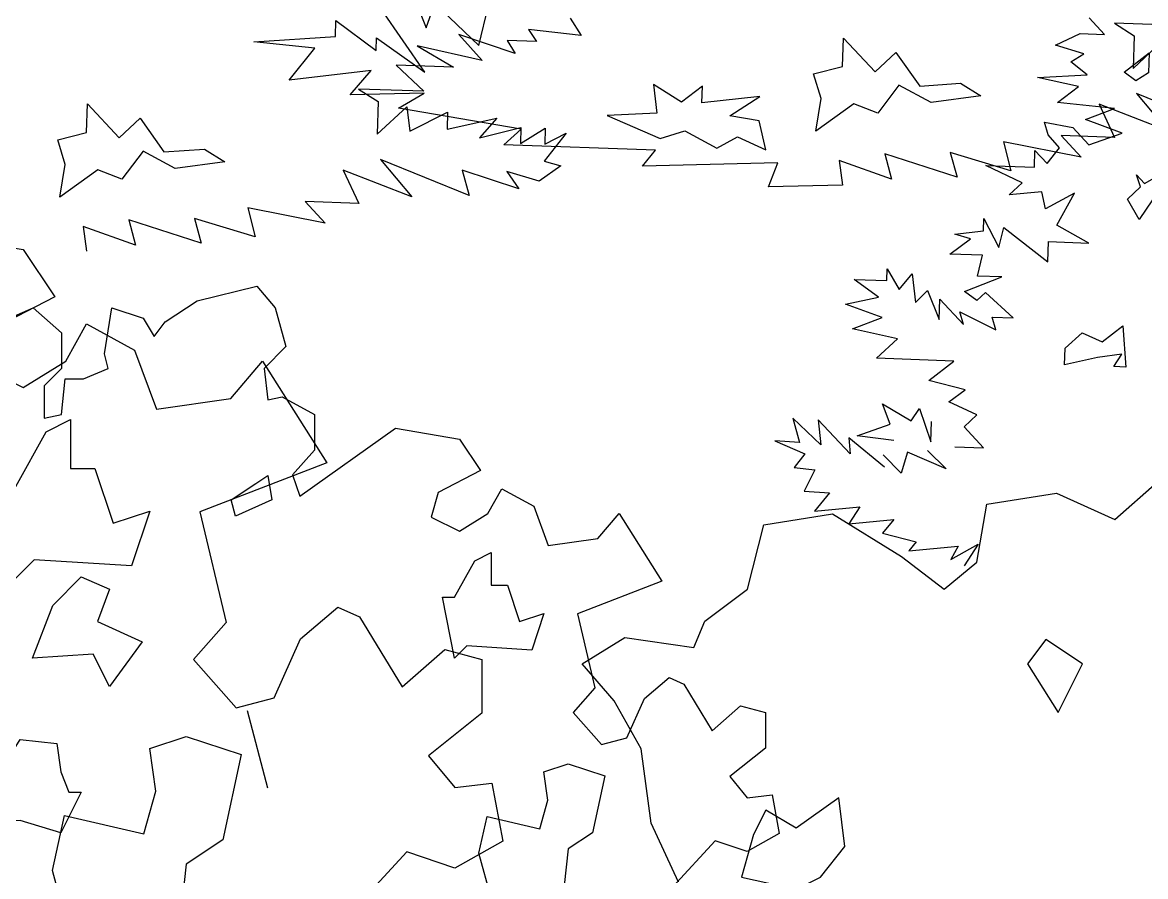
# Model space of a CAD drawing. Header units: inches. Extents: x -11 to 128, y 7 to 56.
# Drawn here: x 43.8292 to 44.157, y 23.1358 to 23.3851 of the extents above; entities that cross this region are included whole.
import ezdxf

# ---------------------------------------------------------------- set-up
doc = ezdxf.new("R2010")
doc.units = ezdxf.units.IN
doc.header["$MEASUREMENT"] = 0
doc.layers.add('CAY', color=94, linetype='Continuous')
doc.layers.add('CAY-3', color=61, linetype='Continuous')
picture_1 = doc.add_image_def('image1.jpg', size_in_pixel=(1680, 1093))

# ---------------------------------------------------------------- blocks, each defined once
blk = doc.blocks.new('A$C76451831')
at = {"layer": 'CAY'}
for p, q in [((2438.93, 1934.67), (2428.88, 1945.44)), ((2406.96, 1927.62), (2423.09, 1935.22)), ((2423.09, 1935.22), (2438.93, 1934.67)), ((2425.34, 1921.99), (2406.96, 1927.62)), ((2417.01, 1916.85), (2425.34, 1921.99)), ((2427.58, 1908.32), (2417.01, 1916.85)), ((2395.35, 1906.72), (2427.58, 1908.32)), ((2421.88, 1900.81), (2395.35, 1906.72)), ((2408.38, 1890.4), (2421.88, 1900.81)), ((2445.4, 1886.39), (2408.38, 1890.4)), ((2426.57, 1879.34), (2445.4, 1886.39)), ((2402.2, 1869.31), (2399.77, 1877.55)), ((2399.77, 1877.55), (2418.24, 1874.19)), ((2450.28, 1870.35), (2426.57, 1879.34)), ((2409.61, 1860.89), (2402.2, 1869.31)), ((2418.24, 1874.19), (2428.72, 1862.94)), ((2428.72, 1862.94), (2450.28, 1870.35)), ((2393.31, 1848.31), (2393.69, 1859.18)), ((2393.69, 1859.18), (2401.56, 1850.74)), ((2401.56, 1850.74), (2409.61, 1860.89)), ((2361.63, 1849.42), (2393.31, 1848.31)), ((2385.26, 1838.17), (2361.63, 1849.42)), ((2376.83, 1830.3), (2385.26, 1838.17)), ((2398.19, 1832.28), (2376.83, 1830.3)), ((2400.53, 1821.31), (2398.19, 1832.28)), ((2419.46, 1831.53), (2400.53, 1821.31)), ((2407.86, 1810.63), (2419.46, 1831.53)), ((2360.15, 1806.86), (2360.43, 1815.01)), ((2360.43, 1815.01), (2370.19, 1796.08)), ((1673.28, 1805.36), (1735.78, 1794.74)), ((2341.5, 1804.79), (2360.15, 1806.86)), ((2351.81, 1801.71), (2341.5, 1804.79)), ((2370.19, 1796.08), (2373.37, 1809.12)), ((2373.37, 1809.12), (2402.04, 1786.81)), ((2428.75, 1799.02), (2407.86, 1810.63)), ((2338.32, 1791.75), (2351.81, 1801.71)), ((2402.04, 1786.81), (2402.5, 1799.94)), ((2402.5, 1799.94), (2428.75, 1799.02)), ((1735.78, 1794.74), (1756.42, 1764.07)), ((2359.59, 1791.01), (2338.32, 1791.75)), ((2356.4, 1777.52), (2359.59, 1791.01)), ((2297.39, 1774.6), (2297.66, 1782.29)), ((2297.66, 1782.29), (2305.35, 1768.88)), ((2292.03, 1763.9), (2276.12, 1775.34)), ((2276.12, 1775.34), (2297.39, 1774.6)), ((2305.35, 1768.88), (2313.86, 1779.01)), ((2313.86, 1779.01), (2315.93, 1760.35)), ((2347.89, 1767.39), (2372.24, 1776.97)), ((2372.24, 1776.97), (2356.4, 1777.52)), ((2315.93, 1760.35), (2323.91, 1768.23)), ((2323.91, 1768.23), (2331.4, 1749.38)), ((2355.85, 1761.67), (2347.89, 1767.39)), ((1756.42, 1764.07), (1715.15, 1742.83)), ((2270.57, 1759.21), (2292.03, 1763.9)), ((2331.4, 1749.38), (2331.86, 1762.51)), ((2331.86, 1762.51), (2347.15, 1746.11)), ((2361.47, 1766.92), (2355.85, 1761.67)), ((2379.47, 1750.42), (2361.47, 1766.92)), ((2294.29, 1750.68), (2270.57, 1759.21)), ((2347.15, 1746.11), (2344.72, 1754.36)), ((2344.72, 1754.36), (2368.33, 1742.65)), ((1763.5, 1722.19), (1777.06, 1746.37)), ((1777.06, 1746.37), (1808.31, 1729.27)), ((2275, 1743.19), (2294.29, 1750.68)), ((2365.9, 1750.9), (2379.47, 1750.42)), ((2368.33, 1742.65), (2365.9, 1750.9)), ((2304.23, 1736.73), (2275, 1743.19)), ((2290.64, 1724.06), (2304.23, 1736.73)), ((1808.31, 1729.27), (1822.46, 1690.92)), ((2340.88, 1722.3), (2290.64, 1724.06)), ((1708.07, 1718.65), (1735.78, 1705.08)), ((1735.78, 1705.08), (1763.5, 1722.19)), ((1870.81, 1698), (1891.44, 1722.19)), ((1891.44, 1722.19), (1933.31, 1656.12)), ((2324.58, 1709.73), (2340.88, 1722.3)), ((2348.38, 1703.45), (2324.58, 1709.73)), ((2337.68, 1695.67), (2348.38, 1703.45)), ((1822.46, 1690.92), (1870.81, 1698)), ((2294.59, 1694.45), (2313.24, 1683.37)), ((2299.57, 1681.13), (2294.59, 1694.45)), ((2355.97, 1687.32), (2337.68, 1695.67)), ((2313.24, 1683.37), (2318.5, 1691.35)), ((2318.5, 1691.35), (2325.91, 1669.79)), ((2347.54, 1679.46), (2355.97, 1687.32)), ((2236.31, 1685.23), (2240.6, 1669.26)), ((2254.38, 1667.88), (2236.31, 1685.23)), ((2252.8, 1684.11), (2254.38, 1667.88)), ((2273.61, 1662.02), (2252.8, 1684.11)), ((2278.01, 1673.72), (2299.57, 1681.13)), ((2325.91, 1669.79), (2326.36, 1682.92)), ((2360.21, 1665.87), (2347.54, 1679.46)), ((2272.6, 1672.39), (2273.61, 1662.02)), ((2295.85, 1653.27), (2272.6, 1672.39)), ((2301.92, 1670.62), (2278.01, 1673.72)), ((2224.56, 1670.43), (2244.05, 1661.86)), ((2240.6, 1669.26), (2224.56, 1670.43)), ((2341.65, 1666.52), (2360.21, 1665.87)), ((2244.05, 1661.86), (2237.18, 1653)), ((2306.71, 1649.32), (2295.06, 1661.39)), ((2310.84, 1662.93), (2306.71, 1649.32)), ((2336, 1652.18), (2310.84, 1662.93)), ((2323.91, 1664.2), (2336, 1652.18)), ((1933.31, 1656.12), (1850.76, 1624.27)), ((2237.18, 1653), (2250.52, 1651.57)), ((2250.52, 1651.57), (2243.68, 1637.7)), ((2445.5, 1619.29), (2473.21, 1643.47)), ((2243.68, 1637.7), (2260.17, 1636.58)), ((2260.17, 1636.58), (2250.41, 1624.7)), ((2362.36, 1629.32), (2407.77, 1636.4)), ((2407.77, 1636.4), (2445.5, 1619.29)), ((2355.88, 1591.57), (2362.36, 1629.32)), ((1850.76, 1624.27), (1867.86, 1552.31)), ((2217.32, 1615.75), (2262.13, 1622.83)), ((2250.41, 1624.7), (2279.71, 1627.56)), ((2262.13, 1622.83), (2306.94, 1595.11)), ((2279.71, 1627.56), (2272.61, 1616.4)), ((2206.7, 1573.87), (2217.32, 1615.75)), ((2272.61, 1616.4), (2301.91, 1619.26)), ((2301.91, 1619.26), (2294.59, 1610.35)), ((2294.59, 1610.35), (2316.52, 1604.76)), ((2316.52, 1604.76), (2311.64, 1598.82)), ((2311.64, 1598.82), (2343.64, 1601.95)), ((2339.03, 1593.3), (2356.71, 1603.22)), ((2343.64, 1601.95), (2339.03, 1593.3)), ((2356.71, 1603.22), (2347.62, 1589.13)), ((2306.94, 1595.11), (2334.65, 1573.87)), ((2334.65, 1573.87), (2355.88, 1591.57)), ((2178.99, 1553.22), (2206.7, 1573.87)), ((1916.21, 1541.69), (1940.38, 1562.33)), ((1940.38, 1562.33), (1954.53, 1555.85)), ((1954.53, 1555.85), (1982.25, 1510.43)), ((1867.86, 1552.31), (1846.63, 1528.12)), ((2171.92, 1536.12), (2178.99, 1553.22)), ((1899.11, 1503.35), (1916.21, 1541.69)), ((2099.39, 1525.5), (2127.11, 1542.61)), ((2127.11, 1542.61), (2171.92, 1536.12)), ((1982.25, 1510.43), (2009.96, 1534.61)), ((2009.96, 1534.61), (2034.13, 1528.12)), ((1846.63, 1528.12), (1874.34, 1496.86)), ((2034.13, 1528.12), (2034.13, 1493.32)), ((2120.03, 1501.32), (2099.39, 1525.5)), ((1874.34, 1496.86), (1899.11, 1503.35)), ((2137.72, 1470.05), (2120.03, 1501.32)), ((2034.13, 1493.32), (1999.34, 1465.6)), ((2144.2, 1421.69), (2137.72, 1470.05)), ((1999.34, 1465.6), (2016.44, 1444.95)), ((2016.44, 1444.95), (2040.62, 1447.9)), ((2040.62, 1447.9), (2047.69, 1410.15)), ((2161.89, 1383.34), (2144.2, 1421.69)), ((2047.69, 1410.15), (2016.44, 1392.45)), ((1985.19, 1403.07), (1943.92, 1358.24)), ((2016.44, 1392.45), (1985.19, 1403.07)), ((5759.35, 152.36), (5766.66, 141.22)), ((5723.66, 129.58), (5686.93, 141.74)), ((5686.93, 141.74), (5702.2, 124.89)), ((5766.66, 141.22), (5732.36, 145.14)), ((5732.36, 145.14), (5737.52, 137.25)), ((5702.2, 124.89), (5659.94, 134.52)), ((5659.94, 134.52), (5683.47, 120.56)), ((5737.52, 137.25), (5718.51, 137.92)), ((5718.51, 137.92), (5723.66, 129.58)), ((5646.36, 121.85), (5664.34, 104.9)), ((5683.47, 120.56), (5646.36, 121.85)), ((5621.8, 106.39), (5634.65, 98.23)), ((5664.34, 104.9), (5621.8, 106.39)), ((5634.65, 98.23), (5633.91, 76.95)), ((5633.91, 76.95), (5653.12, 94.87)), ((5653.12, 94.87), (5655.28, 78.93)), ((5655.28, 78.93), (5679.72, 91.22)), ((5679.72, 91.22), (5679.35, 80.35)), ((5679.35, 80.35), (5711.76, 87.38)), ((5711.76, 87.38), (5700.44, 74.63)), ((5700.44, 74.63), (5727.42, 81.39)), ((5727.42, 81.39), (5727.05, 70.98)), ((5727.05, 70.98), (5743.26, 80.84)), ((5743.26, 80.84), (5742.89, 70.43)), ((5756.74, 77.65), (5742.51, 59.56)), ((5742.89, 70.43), (5756.74, 77.65)), ((5693.7, 37.24), (5636.06, 60.56)), ((5636.06, 60.56), (5656.51, 36.27)), ((5742.51, 59.56), (5753.28, 56.46)), ((5656.51, 36.27), (5611.8, 53.7)), ((5611.8, 53.7), (5621.92, 32.04)), ((5726.02, 41.55), (5689.29, 53.71)), ((5689.29, 53.71), (5693.7, 37.24)), ((5739.34, 46.52), (5718.26, 52.7)), ((5718.26, 52.7), (5726.02, 41.55)), ((5753.28, 56.46), (5739.34, 46.52)), ((5621.92, 32.04), (5587.07, 33.25)), ((5587.07, 33.25), (5600.17, 19.2)), ((5515.09, 22.17), (5519.51, 6.15)), ((5554.55, 10.36), (5515.09, 22.17)), ((5600.17, 19.2), (5549.77, 29.12)), ((5549.77, 29.12), (5554.55, 10.36)), ((5476.87, 4.92), (5442.85, 16.98)), ((5442.85, 16.98), (5445.02, 1.04)), ((5472.46, 21.39), (5476.87, 4.92)), ((5519.51, 6.15), (5472.46, 21.39))]:
    blk.add_line(p, q, dxfattribs=at)
for points in [[(2451.67, 1910.2), (2467.97, 1922.77), (2467.51, 1909.64), (2459.17, 1904.49)], [(2453.77, 1827.61), (2462.2, 1835.48), (2459.75, 1843.27), (2464.99, 1837.65), (2478.4, 1845.34), (2470.06, 1827.05), (2461.46, 1814.2)], [(2452.67, 1718.4), (2444.98, 1718.67), (2450.24, 1726.64), (2434.31, 1724.48), (2412.84, 1719.79), (2413.22, 1730.66), (2424.45, 1740.69), (2437.38, 1734.8), (2450.89, 1745.21)], [(1750.85, 1676.24), (1766.68, 1684.16), (1766.68, 1652.48), (1782.52, 1652.48), (1794.4, 1616.83), (1818.15, 1624.76), (1806.27, 1589.11), (1742.93, 1593.07), (1731.05, 1581.19), (1719.18, 1640.6), (1731.05, 1640.6)], [(2424.51, 1525.4), (2400.76, 1541.24), (2388.88, 1525.4), (2408.68, 1493.71)], [(1754.81, 1391.09), (1762.72, 1426.73), (1814.19, 1414.85), (1822.11, 1442.57), (1818.15, 1470.3), (1841.9, 1478.22), (1877.53, 1466.34), (1865.66, 1410.89), (1841.9, 1395.05), (1837.94, 1359.4), (1818.15, 1347.52), (1766.68, 1347.52)], [(2270.12, 1406.58), (2266.16, 1438.27), (2238.45, 1418.46), (2218.65, 1430.34), (2210.73, 1414.5), (2202.82, 1386.78), (2238.45, 1378.86), (2254.28, 1386.78)], [(1474.25, 178.06), (1469.37, 194.1), (1488.11, 198.88), (1488.76, 217.45), (1509.29, 195.42), (1522.88, 208.09), (1538.43, 186.24), (1564.77, 188.04), (1578.08, 179.87), (1545.76, 175.56), (1524.85, 186.72), (1511.07, 168.61), (1495.42, 174.6), (1470.79, 156.87)], [(1438.19, 144.86), (1433.86, 163.6), (1414.95, 166.98), (1434.42, 179.45), (1396.66, 175.33), (1397.04, 186.2), (1383.54, 175.79), (1365.36, 187.3), (1367.43, 168.64), (1335.2, 167.05), (1369.57, 152.25), (1385.6, 157.13), (1406.51, 145.97), (1419.91, 153.21)], [(5431.12, 57.29), (5426.24, 73.32), (5444.99, 78.11), (5445.64, 96.67), (5466.17, 74.65), (5479.75, 87.32), (5495.3, 65.47), (5521.65, 67.27), (5534.95, 59.1), (5502.63, 54.79), (5481.72, 65.95), (5467.95, 47.84), (5452.3, 53.83), (5427.66, 36.1)]]:
    blk.add_lwpolyline(points, close=True, dxfattribs=at)
for points in [[(1202.56, 261.89), (1217.56, 224.2), (1223.09, 239.87), (1251.6, 212.58), (1257.94, 238.65)], [(1707.47, 225.68), (1664.92, 227.16), (1677.78, 219.01), (1677.04, 197.72), (1696.24, 215.64)], [(1736.83, 158.01), (1679.18, 181.33), (1699.63, 157.04), (1654.93, 174.47), (1665.05, 152.81), (1630.2, 154.03), (1643.3, 139.97), (1592.89, 149.89), (1597.68, 131.14), (1558.21, 142.94), (1562.64, 126.92), (1515.59, 142.16), (1520, 125.69), (1485.98, 137.76), (1488.14, 121.81), (1440.07, 120.77), (1446.06, 136.43), (1358.06, 134.06), (1366.59, 144.65), (1267.92, 148.09), (1279.15, 158.13), (1199.42, 171.79), (1216.08, 181.63), (1168, 180.59), (1181.7, 196.44), (1128.46, 190.13), (1145.04, 210.86), (1105.31, 214.97), (1158.45, 218.55), (1158.82, 228.97), (1184.87, 209.47), (1185.16, 217.62), (1216.55, 195.22), (1188.52, 236.09)]]:
    blk.add_lwpolyline(points, dxfattribs=at)
at = {"layer": 'CAY-3'}
blk.add_line((6577.4, 899), (6564.2, 949.16), dxfattribs=at)
blk.add_lwpolyline([(6404, 1202.14), (6424.83, 1211.19), (6443.31, 1195.06), (6443.31, 1171.86), (6431.91, 1160.46), (6431.91, 1139.62), (6443.31, 1141.98), (6445.67, 1165.18), (6457.46, 1165.18), (6473.58, 1171.86), (6471.22, 1181.3), (6475.94, 1211.19), (6496.38, 1204.5), (6503.45, 1192.7), (6510.53, 1202.14), (6531.36, 1215.91), (6570.27, 1225.34), (6582.07, 1211.19), (6589.14, 1186.02), (6574.99, 1171.86), (6577.35, 1151.41), (6586.78, 1153.38), (6607.62, 1141.98), (6607.62, 1118.78), (6593.47, 1102.65), (6598.18, 1088.89), (6660.29, 1132.93), (6701.96, 1125.85), (6715.71, 1105.4), (6688.2, 1091.25), (6683.48, 1075.13), (6701.96, 1066.08), (6720.43, 1077.48), (6729.47, 1093.61), (6750.31, 1082.2), (6759.74, 1056.64), (6791.97, 1061.36), (6805.73, 1077.48), (6833.64, 1033.44), (6778.61, 1012.21), (6790.01, 964.23), (6775.86, 948.11), (6794.33, 927.27), (6810.84, 931.59), (6822.24, 957.15), (6838.36, 970.92), (6847.79, 966.59), (6866.26, 936.31), (6884.74, 952.43), (6900.86, 948.11), (6900.86, 924.91), (6877.66, 906.42), (6889.06, 892.66), (6905.18, 894.63), (6909.9, 869.46), (6889.06, 857.66), (6868.23, 864.74), (6840.71, 834.85)], dxfattribs=at)
for points in [[(6569.48, 1097.02), (6577.4, 1102.3), (6580.04, 1086.46), (6556.28, 1075.9), (6553.64, 1086.46)], [(6712, 1046.85), (6722.56, 1052.14), (6722.56, 1031.01), (6733.11, 1031.01), (6741.03, 1007.25), (6756.87, 1012.53), (6748.95, 988.77), (6706.72, 991.41), (6698.8, 983.49), (6690.89, 1023.09), (6698.8, 1023.09)], [(6437.52, 1017.81), (6455.99, 1036.29), (6474.47, 1028.37), (6466.55, 1007.25), (6495.58, 994.05), (6474.47, 965), (6463.91, 986.13), (6424.32, 983.49)], [(6403.21, 909.56), (6416.4, 930.68), (6440.16, 928.04), (6442.8, 909.56), (6448.07, 896.36), (6455.99, 896.36), (6442.8, 869.95), (6416.4, 877.87), (6382.09, 875.23)], [(6714.64, 856.75), (6719.92, 880.51), (6754.23, 872.59), (6759.51, 891.07), (6756.87, 909.56), (6772.7, 914.84), (6796.46, 906.92), (6788.54, 869.95), (6772.7, 859.39), (6770.06, 835.63), (6756.87, 827.71), (6722.56, 827.71)]]:
    blk.add_lwpolyline(points, close=True, dxfattribs=at)

msp = doc.modelspace()

# ---------------------------------------------------------------- block references
at = {"layer": 'CAY', "xscale": 0.0004489089019145984, "yscale": 0.0004489089019145984, "zscale": 0.0004489089019145984}
for p in [(41.40361, 23.31792), (43.40051, 23.28293), (40.94818, 22.75806), (43.05018, 22.51313)]:
    msp.add_blockref('A$C76451831', p, dxfattribs=at)

# ---------------------------------------------------------------- pictures from other files: only their frames are drawn
image = msp.add_image(picture_1, insert=(12.49661, 7.37723), size_in_units=(74.4025, 48.40591))
image.dxf.flags = 6

doc.saveas('drawing.dxf')
